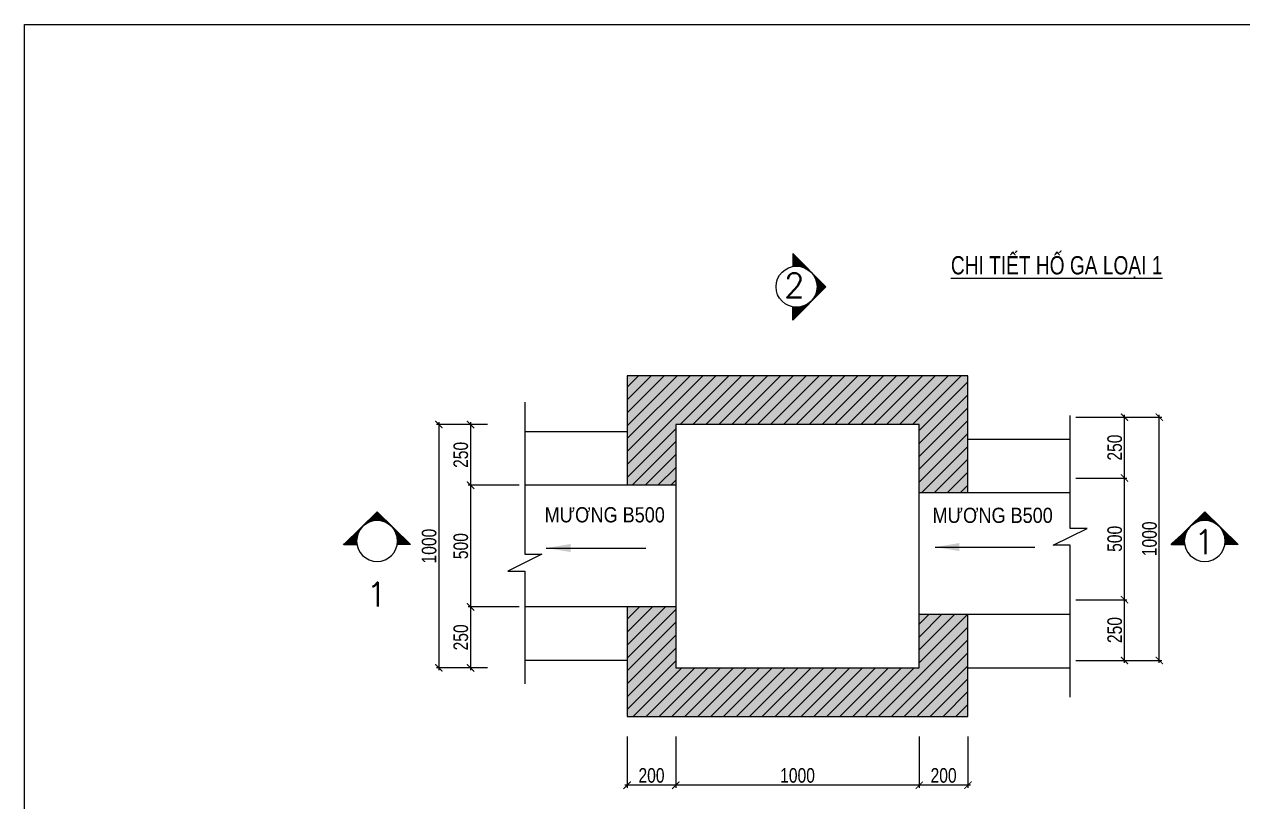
# Model space of a CAD drawing. Header units: millimetres. Extents: x -294625 to 2136527, y -251383 to 128331.
# Drawn here: x 1557252 to 1562257, y -124018 to -120824 of the extents above; entities that cross this region are included whole.
import ezdxf

# ---------------------------------------------------------------- set-up
doc = ezdxf.new("R2010")
doc.units = ezdxf.units.MM
doc.linetypes.add('$0$HIDDEN', pattern=[0.375, 0.25, -0.125])
doc.linetypes.add('CONTINOUS', pattern=[0])
doc.layers.get('Defpoints').update_dxf_attribs({"lineweight": 0})
for name, color, linetype in [('1-WALL', 1, 'Continuous'), ('CHU', 7, 'Continuous'), ('Gtechcons-Text', 7, 'Continuous'), ('P-Netcat', 6, 'CONTINOUS'), ('S13_Hatch Line', 8, 'Continuous'), ('S14_Annotation', 3, 'Continuous'), ('S24_Wall', 2, 'Continuous'), ('THAY', 7, 'Continuous')]:
    doc.layers.add(name, color=color, linetype=linetype)
for name, color, linetype, lineweight in [('8', 8, 'Continuous', 5), ('N4--1-OTHER1', 143, 'CONTINOUS', 15), ('yckt nuoc', 3, 'Continuous', 40)]:
    doc.layers.add(name, color=color, linetype=linetype, lineweight=lineweight)
doc.layers.add('N4-Depoint', color=254, linetype='CONTINOUS', plot=False)
doc.styles.add('L-Arial', font='arial.ttf')
doc.styles.add('S-TEXT-2.0H', font='unicode.shx', dxfattribs={"width": 0.8, "height": 60})
doc.styles.get("Standard").update_dxf_attribs({"font": 'arialbd.ttf'})
doc.styles.add('TEXT_ARIAL', font='arial.ttf', dxfattribs={"width": 0.75})
doc.styles.add('TXT', font='txt.shx')
doc.dimstyles.new('CNC_mm_D2.0(25) Tick', dxfattribs={"dimtxt": 60, "dimasz": 30, "dimexe": 10, "dimexo": 0, "dimgap": 10, "dimtad": 1, "dimdec": 0, "dimzin": 9, "dimdsep": 46, "dimtxsty": 'S-TEXT-2.0H', "dimblk": 'ARCHTICK', "dimcen": 10, "dimdle": 10, "dimclrd": 83, "dimclre": 83, "dimclrt": 41, "dimadec": 0, "dimazin": 2, "dimtfac": 1, "dimtdec": 0, "dimtix": 1, "dimtmove": 2, "dimatfit": 0, "dimldrblk": 'ARCHTICK', "dimfxl": 200, "dimfxlon": 1, "dimtolj": 1, "dimtzin": 0, "dimlwd": 13, "dimlwe": 13, "dimarcsym": 1})
doc.dimstyles.get("Standard").update_dxf_attribs({"dimtxt": 0.18, "dimasz": 0.18, "dimexe": 0.18, "dimexo": 0.0625, "dimgap": 0.09, "dimtad": 0, "dimtih": 1, "dimtoh": 1, "dimdec": 4, "dimzin": 0, "dimdsep": 46, "dimtxsty": 'Standard', "dimcen": 0.09, "dimadec": 0, "dimazin": 0, "dimtfac": 1, "dimtdec": 4, "dimtofl": 0, "dimtmove": 0, "dimatfit": 3, "dimfxl": 1, "dimtolj": 1, "dimtzin": 0, "dimarcsym": 0})

# ---------------------------------------------------------------- blocks, each defined once
blk = doc.blocks.new('_ArchTick')
at = {"color": 0, "linetype": 'ByBlock', "const_width": 0.15}
blk.add_lwpolyline([(-0.5, -0.5), (0.5, 0.5)], dxfattribs=at)
blk = doc.blocks.new('*D347')
at = {"layer": '1-WALL', "color": 83, "lineweight": 13, "transparency": 16777216}
for p, q in [((1559928.2, -123750.7), (1559928.2, -123960.7)), ((1560928.2, -123750.7), (1560928.2, -123960.7)), ((1560938.2, -123950.7), (1559918.2, -123950.7))]:
    blk.add_line(p, q, dxfattribs=at)
at = {"layer": 'Defpoints', "color": 0, "transparency": 16777216}
for p in [(1559928.2, -123121.1), (1560928.2, -123121.1), (1559928.2, -123950.7)]:
    blk.add_point(p, dxfattribs=at)
at = {"layer": '1-WALL', "color": 83, "lineweight": 13, "transparency": 16777216, "xscale": 30, "yscale": 30, "zscale": 30, "rotation": 180}
blk.add_blockref('_ArchTick', (1559928.2, -123950.7), dxfattribs=at)
at = {"layer": '1-WALL', "color": 83, "lineweight": 13, "transparency": 16777216, "xscale": 30, "yscale": 30, "zscale": 30}
blk.add_blockref('_ArchTick', (1560928.2, -123950.7), dxfattribs=at)
at = {"layer": '1-WALL', "color": 41, "transparency": 16777216, "insert": (1560428.2, -123910.7), "char_height": 60, "attachment_point": 5, "style": 'S-TEXT-2.0H'}
blk.add_mtext('\\A1;1000', dxfattribs=at)
blk = doc.blocks.new('MAT CAT')
at = {"layer": '8'}
h = blk.add_hatch(dxfattribs=at)
h.set_pattern_fill('ANSI31', color=256, scale=0.825754, angle=270, style=0)
h.set_pattern_definition([(315, (-103497.6712, 337412.0697), (1.853869705, 1.853869705), [])])
h.paths.add_polyline_path([(26271.9, 53048.2, 0.674504), (26272, 53048.4), (26167.5, 53149.3, 2.384757), (26167.5, 53149.2, 1037975.907024), (26167.5, 53149.2, 0.999999), (26167.4, 53149.3, -0.002012), (26167.4, 53149.3), (26064.9, 53048.4, 0.671093), (26064.9, 53048.2), (26105.4, 53048.2, -0.044637), (26104.4, 53059.4, -1), (26230.6, 53059.4, -0.044637), (26229.6, 53048.2)])
at = {"layer": 'THAY'}
for p, q in [((26064.7, 53048.2), (26167.4, 53149.3)), ((26270.1, 53048.2), (26167.4, 53149.3)), ((26064.7, 53048.2), (26105.6, 53048.2)), ((26270.1, 53048.2), (26229.4, 53048.2))]:
    blk.add_line(p, q, dxfattribs=at)
blk.add_circle((26167.5, 53059.4), 63.1, dxfattribs=at)
blk = doc.blocks.new('*D348')
at = {"layer": '1-WALL', "color": 83, "lineweight": 13, "transparency": 16777216}
for p, q in [((1559154.6, -122468.1), (1558944.6, -122468.1)), ((1558954.6, -122458.1), (1558954.6, -123478.1)), ((1559154.6, -123468.1), (1558944.6, -123468.1))]:
    blk.add_line(p, q, dxfattribs=at)
at = {"layer": 'Defpoints', "color": 0, "transparency": 16777216}
for p in [(1559201.4, -122468.1), (1558954.6, -123468.1), (1559235.1, -123468.1)]:
    blk.add_point(p, dxfattribs=at)
at = {"layer": '1-WALL', "color": 83, "lineweight": 13, "transparency": 16777216, "xscale": 30, "yscale": 30, "zscale": 30}
for p, rotation in [((1558954.6, -122468.1), 90), ((1558954.6, -123468.1), 270)]:
    blk.add_blockref('_ArchTick', p, dxfattribs=dict(at, rotation=rotation))
at = {"layer": '1-WALL', "color": 41, "transparency": 16777216, "insert": (1558914.6, -122968.1), "char_height": 60, "attachment_point": 5, "rotation": 90, "style": 'S-TEXT-2.0H'}
blk.add_mtext('\\A1;1000', dxfattribs=at)
blk = doc.blocks.new('*D349')
at = {"layer": '1-WALL', "color": 83, "lineweight": 13, "transparency": 16777216}
for p, q in [((1561771.5, -123448.1), (1561771.5, -123178.1)), ((1561571.5, -123188.1), (1561781.5, -123188.1)), ((1561571.5, -123438.1), (1561781.5, -123438.1))]:
    blk.add_line(p, q, dxfattribs=at)
at = {"layer": 'Defpoints', "color": 0, "transparency": 16777216}
for p in [(1560928.2, -123188.1), (1561771.5, -123188.1), (1560928.2, -123438.1)]:
    blk.add_point(p, dxfattribs=at)
at = {"layer": '1-WALL', "color": 83, "lineweight": 13, "transparency": 16777216, "xscale": 30, "yscale": 30, "zscale": 30}
for p, rotation in [((1561771.5, -123188.1), 90), ((1561771.5, -123438.1), 270)]:
    blk.add_blockref('_ArchTick', p, dxfattribs=dict(at, rotation=rotation))
at = {"layer": '1-WALL', "color": 41, "transparency": 16777216, "insert": (1561731.5, -123313.1), "char_height": 60, "attachment_point": 5, "rotation": 90, "style": 'S-TEXT-2.0H'}
blk.add_mtext('\\A1;250', dxfattribs=at)
blk = doc.blocks.new('*D350')
at = {"layer": '1-WALL', "color": 83, "lineweight": 13, "transparency": 16777216}
for p, q in [((1561771.5, -123198.1), (1561771.5, -122678.1)), ((1561571.5, -122688.1), (1561781.5, -122688.1)), ((1561571.5, -123188.1), (1561781.5, -123188.1))]:
    blk.add_line(p, q, dxfattribs=at)
at = {"layer": 'Defpoints', "color": 0, "transparency": 16777216}
for p in [(1561412.5, -122688.1), (1561771.5, -122688.1), (1560928.2, -123188.1)]:
    blk.add_point(p, dxfattribs=at)
at = {"layer": '1-WALL', "color": 83, "lineweight": 13, "transparency": 16777216, "xscale": 30, "yscale": 30, "zscale": 30}
for p, rotation in [((1561771.5, -122688.1), 90), ((1561771.5, -123188.1), 270)]:
    blk.add_blockref('_ArchTick', p, dxfattribs=dict(at, rotation=rotation))
at = {"layer": '1-WALL', "color": 41, "transparency": 16777216, "insert": (1561731.5, -122938.1), "char_height": 60, "attachment_point": 5, "rotation": 90, "style": 'S-TEXT-2.0H'}
blk.add_mtext('\\A1;500', dxfattribs=at)
blk = doc.blocks.new('*D351')
at = {"layer": '1-WALL', "color": 83, "lineweight": 13, "transparency": 16777216}
for p, q in [((1561771.5, -122698.1), (1561771.5, -122428.1)), ((1561571.5, -122438.1), (1561781.5, -122438.1)), ((1561571.5, -122688.1), (1561781.5, -122688.1))]:
    blk.add_line(p, q, dxfattribs=at)
at = {"layer": 'Defpoints', "color": 0, "transparency": 16777216}
for p in [(1560928.2, -122438.1), (1561771.5, -122438.1), (1561412.5, -122688.1)]:
    blk.add_point(p, dxfattribs=at)
at = {"layer": '1-WALL', "color": 83, "lineweight": 13, "transparency": 16777216, "xscale": 30, "yscale": 30, "zscale": 30}
for p, rotation in [((1561771.5, -122438.1), 90), ((1561771.5, -122688.1), 270)]:
    blk.add_blockref('_ArchTick', p, dxfattribs=dict(at, rotation=rotation))
at = {"layer": '1-WALL', "color": 41, "transparency": 16777216, "insert": (1561731.5, -122563.1), "char_height": 60, "attachment_point": 5, "rotation": 90, "style": 'S-TEXT-2.0H'}
blk.add_mtext('\\A1;250', dxfattribs=at)
blk = doc.blocks.new('*D352')
at = {"layer": '1-WALL', "color": 83, "lineweight": 13, "transparency": 16777216}
for p, q in [((1561914.5, -123448.1), (1561914.5, -122428.1)), ((1561714.5, -122438.1), (1561924.5, -122438.1)), ((1561714.5, -123438.1), (1561924.5, -123438.1))]:
    blk.add_line(p, q, dxfattribs=at)
at = {"layer": 'Defpoints', "color": 0, "transparency": 16777216}
for p in [(1560928.2, -122438.1), (1561914.5, -122438.1), (1560928.2, -123438.1)]:
    blk.add_point(p, dxfattribs=at)
at = {"layer": '1-WALL', "color": 83, "lineweight": 13, "transparency": 16777216, "xscale": 30, "yscale": 30, "zscale": 30}
for p, rotation in [((1561914.5, -122438.1), 90), ((1561914.5, -123438.1), 270)]:
    blk.add_blockref('_ArchTick', p, dxfattribs=dict(at, rotation=rotation))
at = {"layer": '1-WALL', "color": 41, "transparency": 16777216, "insert": (1561874.5, -122938.1), "char_height": 60, "attachment_point": 5, "rotation": 90, "style": 'S-TEXT-2.0H'}
blk.add_mtext('\\A1;1000', dxfattribs=at)
blk = doc.blocks.new('*D353')
at = {"layer": '1-WALL', "color": 83, "lineweight": 13, "transparency": 16777216}
for p, q in [((1559728.2, -123750.7), (1559728.2, -123960.7)), ((1559928.2, -123750.7), (1559928.2, -123960.7)), ((1559938.2, -123950.7), (1559718.2, -123950.7))]:
    blk.add_line(p, q, dxfattribs=at)
at = {"layer": 'Defpoints', "color": 0, "transparency": 16777216}
for p in [(1559728.2, -123668.1), (1559928.2, -123750.7), (1559728.2, -123950.7)]:
    blk.add_point(p, dxfattribs=at)
at = {"layer": '1-WALL', "color": 83, "lineweight": 13, "transparency": 16777216, "xscale": 30, "yscale": 30, "zscale": 30, "rotation": 180}
blk.add_blockref('_ArchTick', (1559728.2, -123950.7), dxfattribs=at)
at = {"layer": '1-WALL', "color": 83, "lineweight": 13, "transparency": 16777216, "xscale": 30, "yscale": 30, "zscale": 30}
blk.add_blockref('_ArchTick', (1559928.2, -123950.7), dxfattribs=at)
at = {"layer": '1-WALL', "color": 41, "transparency": 16777216, "insert": (1559828.2, -123910.7), "char_height": 60, "attachment_point": 5, "style": 'S-TEXT-2.0H'}
blk.add_mtext('\\A1;200', dxfattribs=at)
blk = doc.blocks.new('*D354')
at = {"layer": '1-WALL', "color": 83, "lineweight": 13, "transparency": 16777216}
for p, q in [((1560928.2, -123750.7), (1560928.2, -123960.7)), ((1561128.5, -123750.7), (1561128.5, -123960.7)), ((1561138.5, -123950.7), (1560918.2, -123950.7))]:
    blk.add_line(p, q, dxfattribs=at)
at = {"layer": 'Defpoints', "color": 0, "transparency": 16777216}
for p in [(1560928.2, -122718.1), (1561128.5, -123726.1), (1560928.2, -123950.7)]:
    blk.add_point(p, dxfattribs=at)
at = {"layer": '1-WALL', "color": 83, "lineweight": 13, "transparency": 16777216, "xscale": 30, "yscale": 30, "zscale": 30, "rotation": 180}
blk.add_blockref('_ArchTick', (1560928.2, -123950.7), dxfattribs=at)
at = {"layer": '1-WALL', "color": 83, "lineweight": 13, "transparency": 16777216, "xscale": 30, "yscale": 30, "zscale": 30}
blk.add_blockref('_ArchTick', (1561128.5, -123950.7), dxfattribs=at)
at = {"layer": '1-WALL', "color": 41, "transparency": 16777216, "insert": (1561028.3, -123910.7), "char_height": 60, "attachment_point": 5, "style": 'S-TEXT-2.0H'}
blk.add_mtext('\\A1;200', dxfattribs=at)
blk = doc.blocks.new('*D344')
at = {"layer": '1-WALL', "color": 83, "lineweight": 13, "transparency": 16777216}
for p, q in [((1559284.8, -122718.1), (1559074.8, -122718.1)), ((1559084.8, -122708.1), (1559084.8, -123228.1)), ((1559284.8, -123218.1), (1559074.8, -123218.1))]:
    blk.add_line(p, q, dxfattribs=at)
at = {"layer": 'Defpoints', "color": 0, "transparency": 16777216}
for p in [(1559928.2, -122718.1), (1559084.8, -123218.1), (1559443.8, -123218.1)]:
    blk.add_point(p, dxfattribs=at)
at = {"layer": '1-WALL', "color": 83, "lineweight": 13, "transparency": 16777216, "xscale": 30, "yscale": 30, "zscale": 30}
for p, rotation in [((1559084.8, -122718.1), 90), ((1559084.8, -123218.1), 270)]:
    blk.add_blockref('_ArchTick', p, dxfattribs=dict(at, rotation=rotation))
at = {"layer": '1-WALL', "color": 41, "transparency": 16777216, "insert": (1559044.8, -122968.1), "char_height": 60, "attachment_point": 5, "rotation": 90, "style": 'S-TEXT-2.0H'}
blk.add_mtext('\\A1;500', dxfattribs=at)
blk = doc.blocks.new('*D345')
at = {"layer": 'Defpoints', "color": 0, "transparency": 16777216}
for p in [(1559154.6, -122468.1), (1559084.8, -122718.1), (1559154.6, -122718.1)]:
    blk.add_point(p, dxfattribs=at)
at = {"layer": 'N4--1-OTHER1', "color": 83, "lineweight": 13, "transparency": 16777216}
for p, q in [((1559154.6, -122468.1), (1559074.8, -122468.1)), ((1559084.8, -122458.1), (1559084.8, -122728.1)), ((1559154.6, -122718.1), (1559074.8, -122718.1))]:
    blk.add_line(p, q, dxfattribs=at)
at = {"layer": 'N4--1-OTHER1', "color": 83, "lineweight": 13, "transparency": 16777216, "xscale": 30, "yscale": 30, "zscale": 30}
for p, rotation in [((1559084.8, -122468.1), 90), ((1559084.8, -122718.1), 270)]:
    blk.add_blockref('_ArchTick', p, dxfattribs=dict(at, rotation=rotation))
at = {"layer": 'N4--1-OTHER1', "color": 41, "transparency": 16777216, "insert": (1559044.8, -122593.1), "char_height": 60, "attachment_point": 5, "rotation": 90, "style": 'S-TEXT-2.0H'}
blk.add_mtext('\\A1;250', dxfattribs=at)
blk = doc.blocks.new('*D346')
at = {"layer": 'Defpoints', "color": 0, "transparency": 16777216}
for p in [(1559170.3, -123218.1), (1559084.8, -123468.1), (1559154.6, -123468.1)]:
    blk.add_point(p, dxfattribs=at)
at = {"layer": 'N4--1-OTHER1', "color": 83, "lineweight": 13, "transparency": 16777216}
for p, q in [((1559170.3, -123218.1), (1559074.8, -123218.1)), ((1559084.8, -123208.1), (1559084.8, -123478.1)), ((1559154.6, -123468.1), (1559074.8, -123468.1))]:
    blk.add_line(p, q, dxfattribs=at)
at = {"layer": 'N4--1-OTHER1', "color": 83, "lineweight": 13, "transparency": 16777216, "xscale": 30, "yscale": 30, "zscale": 30}
for p, rotation in [((1559084.8, -123218.1), 90), ((1559084.8, -123468.1), 270)]:
    blk.add_blockref('_ArchTick', p, dxfattribs=dict(at, rotation=rotation))
at = {"layer": 'N4--1-OTHER1', "color": 41, "transparency": 16777216, "insert": (1559044.8, -123343.1), "char_height": 60, "attachment_point": 5, "rotation": 90, "style": 'S-TEXT-2.0H'}
blk.add_mtext('\\A1;250', dxfattribs=at)

msp = doc.modelspace()

# ---------------------------------------------------------------- hatches: boundary and pattern name
at = {"layer": 'S13_Hatch Line', "linetype": '$0$HIDDEN'}
h = msp.add_hatch(dxfattribs=at)
h.set_pattern_fill('ANSI31', color=256, scale=300)
h.set_pattern_definition([(45, (302180.162, -264525.12), (-26.5165043, 26.5165043), [])])
h.paths.add_polyline_path([(1560928.2, -122748.1), (1561128.2, -122748.1), (1561128.2, -122268.1), (1560678.2, -122268.1), (1560678.2, -122468.1), (1560928.2, -122468.1)])
h.paths.add_polyline_path([(1561128.2, -123248.1), (1560928.2, -123248.1), (1560928.2, -123468.1), (1560553.2, -123468.1), (1560553.2, -123668.1), (1561128.2, -123668.1)])
h.paths.add_polyline_path([(1559728.2, -122718.1), (1559928.2, -122718.1), (1559928.2, -122468.1), (1560678.2, -122468.1), (1560678.2, -122268.1), (1559728.2, -122268.1)])
h.paths.add_polyline_path([(1559928.2, -123218.1), (1559728.2, -123218.1), (1559728.2, -123668.1), (1560553.2, -123668.1), (1560553.2, -123468.1), (1559928.2, -123468.1)])
at = {"layer": 'S13_Hatch Line'}
h = msp.add_hatch(dxfattribs=at)
h.set_pattern_fill('AR-CONC', color=256, scale=10)
h.set_pattern_definition([(50, (302180.16, -264525.12), (71.7260183, -6.2752135), [7.5, -82.5]), (355, (302180.16, -264525.12), (-13.8751334, 75.2192134), [6, -66]), (100.4514445, (302186.14, -264525.64), (57.8508847, 68.943999), [6.374019, -70.114211]), (46.1842, (302180.16, -264505.12), (106.724133, -16.551928), [11.25, -123.75]), (96.6356355, (302189.06, -264506.5), (93.4661946, 97.41186), [9.561034, -105.171376]), (351.184164, (302180.16, -264505.12), (93.4661945, 97.41186), [9, -99]), (21, (302190.16, -264510.12), (59.6907052, -40.261889), [7.5, -82.5]), (326, (302190.16, -264510.12), (24.331533, 72.5150045), [6, -66]), (71.451445, (302195.136, -264513.475), (84.0222377, 32.2531153), [6.374019, -70.114211]), (37.5, (302180.162, -264525.12), (1.21598553, 33.2893854), [0, -65.2, 0, -67, 0, -66.25]), (7.5, (302180.162, -264525.12), (26.3069537, 39.4411712), [0, -38.2, 0, -63.7, 0, -25.25]), (327.5, (302157.862, -264525.12), (53.3822436, -2.2554872), [0, -25, 0, -78, 0, -103.5]), (317.5, (302147.86, -264525.12), (58.318617, 10.0104982), [0, -32.5, 0, -51.8, 0, -73.5])])
h.paths.add_polyline_path([(1560928.2, -122748.1), (1561128.2, -122748.1), (1561128.2, -122268.1), (1560678.2, -122268.1), (1560678.2, -122468.1), (1560928.2, -122468.1)])
h.paths.add_polyline_path([(1561128.2, -123248.1), (1560928.2, -123248.1), (1560928.2, -123468.1), (1560553.2, -123468.1), (1560553.2, -123668.1), (1561128.2, -123668.1)])
h.paths.add_polyline_path([(1559728.2, -122718.1), (1559928.2, -122718.1), (1559928.2, -122468.1), (1560678.2, -122468.1), (1560678.2, -122268.1), (1559728.2, -122268.1)])
h.paths.add_polyline_path([(1559928.2, -123218.1), (1559728.2, -123218.1), (1559728.2, -123668.1), (1560553.2, -123668.1), (1560553.2, -123468.1), (1559928.2, -123468.1)])

# ---------------------------------------------------------------- linework, layer by layer
at = {"layer": '1-WALL'}
for points in [[(1560678.2, -122268.1), (1559728.2, -122268.1), (1559728.2, -122718.1)], [(1561128.2, -122748.1), (1561128.2, -122268.1), (1560678.2, -122268.1)], [(1559307.7, -122377.1), (1559307.7, -123001.6), (1559377.4, -123001.6), (1559238, -123071.3), (1559307.7, -123071.3), (1559307.7, -123534.4)], [(1561548.7, -123589.1), (1561548.7, -122964.6), (1561479, -122964.6), (1561618.3, -122895), (1561548.7, -122895), (1561548.7, -122431.9)], [(1559728.2, -123218.1), (1559728.2, -123668.1), (1561128.2, -123668.1), (1561128.2, -123248.1)]]:
    msp.add_lwpolyline(points, dxfattribs=at)
msp.add_lwpolyline([(1559928.2, -123468.1), (1560928.2, -123468.1), (1560928.2, -122468.1), (1559928.2, -122468.1)], close=True, dxfattribs=at)
at = {"layer": 'N4-Depoint'}
msp.add_lwpolyline([(1572287.8, -133101.5), (1557251.5, -133101.5), (1557251.5, -120823.8), (1572287.8, -120823.8)], close=True, dxfattribs=at)
at = {"layer": 'S24_Wall', "color": 3}
for points in [[(1559728.2, -122498.1), (1559307.7, -122498.1)], [(1561128.2, -122528.1), (1561548.7, -122528.1)], [(1559928.2, -122718.1), (1559307.7, -122718.1)], [(1560928.2, -122748.1), (1561548.7, -122748.1)], [(1559928.2, -123218.1), (1559307.7, -123218.1)], [(1560928.2, -123248.1), (1561548.7, -123248.1)], [(1559728.2, -123438.1), (1559307.7, -123438.1)], [(1561128.2, -123468.1), (1561548.7, -123468.1)]]:
    msp.add_lwpolyline(points, dxfattribs=at)

# ---------------------------------------------------------------- block references
at = {"layer": 'P-Netcat', "xscale": 1.333333333302286, "yscale": 1.333333333302286, "zscale": 1.333333333302286, "rotation": 269.9999999999999}
msp.add_blockref('MAT CAT', (1489678.2, -87012), dxfattribs=at)
at = {"layer": 'P-Netcat', "xscale": -1.333333333302286, "yscale": 1.333333333302286, "zscale": 1.333333333302286}
for p in [(1593590.9, -193692.9), (1596991.5, -193692.9)]:
    msp.add_blockref('MAT CAT', p, dxfattribs=at)

# ---------------------------------------------------------------- texts
at = {"layer": 'CHU', "color": 3, "style": 'TXT'}
for s, p in [('2', (1560372.2, -121946.7)), ('1', (1562056.8, -123000.6)), ('1', (1558656.1, -123216.6))]:
    msp.add_text(s, height=100, dxfattribs=at).set_placement(p)
at = {"layer": 'Gtechcons-Text', "style": 'L-Arial', "width": 0.85}
for p in [(1559389, -122870.5), (1560982.9, -122872.7)]:
    msp.add_text('MƯƠNG B500', height=62.5, rotation=360, dxfattribs=at).set_placement(p)
at = {"layer": 'S14_Annotation', "color": 4, "style": 'TEXT_ARIAL', "width": 0.75}
msp.add_text('%%UCHI TIẾT HỐ GA LOẠI 1', height=75, dxfattribs=at).set_placement((1561058.3, -121851.4))

# ---------------------------------------------------------------- dimensions: what is measured, and where the dimension line sits
at = {"layer": '1-WALL'}
for base, p1, p2, angle, picture, middle in [((1561771.5, -122438.1), (1561412.5, -122688.1), (1560928.2, -122438.1), 90, '*D351', (1561731.5, -122563.1)), ((1561914.5, -122438.1), (1560928.2, -123438.1), (1560928.2, -122438.1), 90, '*D352', (1561874.5, -122938.1)), ((1558954.6, -123468.1), (1559201.4, -122468.1), (1559235.1, -123468.1), 270, '*D348', (1558914.6, -122968.1)), ((1561771.5, -122688.1), (1560928.2, -123188.1), (1561412.5, -122688.1), 90, '*D350', (1561731.5, -122938.1)), ((1559084.8, -123218.1), (1559928.2, -122718.1), (1559443.8, -123218.1), 270, '*D344', (1559044.8, -122968.1)), ((1560928.2, -123950.7), (1561128.5, -123726.1), (1560928.2, -122718.1), 180, '*D354', (1561028.3, -123910.7)), ((1559928.2, -123950.7), (1560928.2, -123121.1), (1559928.2, -123121.1), 180, '*D347', (1560428.2, -123910.7)), ((1561771.5, -123188.1), (1560928.2, -123438.1), (1560928.2, -123188.1), 90, '*D349', (1561731.5, -123313.1)), ((1559728.2, -123950.7), (1559928.2, -123750.7), (1559728.2, -123668.1), 180, '*D353', (1559828.2, -123910.7))]:
    dim = msp.add_linear_dim(base=base, p1=p1, p2=p2, angle=angle, dimstyle='CNC_mm_D2.0(25) Tick', dxfattribs=at)
    dim.commit()
    dim.dimension.update_dxf_attribs({"geometry": picture, "text_midpoint": middle})
at = {"layer": 'N4--1-OTHER1'}
for base, p1, p2, picture, middle in [((1559084.8, -122718.1), (1559154.6, -122468.1), (1559154.6, -122718.1), '*D345', (1559044.8, -122593.1)), ((1559084.8, -123468.1), (1559170.3, -123218.1), (1559154.6, -123468.1), '*D346', (1559044.8, -123343.1))]:
    dim = msp.add_linear_dim(base=base, p1=p1, p2=p2, angle=90, dimstyle='CNC_mm_D2.0(25) Tick', dxfattribs=at)
    dim.commit()
    dim.dimension.update_dxf_attribs({"geometry": picture, "text_midpoint": middle})

# ---------------------------------------------------------------- leaders
at = {"layer": 'yckt nuoc'}
for points in [[(1559395.7, -122975.9), (1559805.5, -122975.9)], [(1560993.6, -122971.9), (1561403.4, -122971.9)]]:
    msp.add_leader(points, dimstyle='Standard', override={"dimasz": 100, "dimfxl": 200, "dimfxlon": 1, "dimtfill": 1, "dimarcsym": 1}, dxfattribs=at)

doc.saveas('drawing.dxf')
